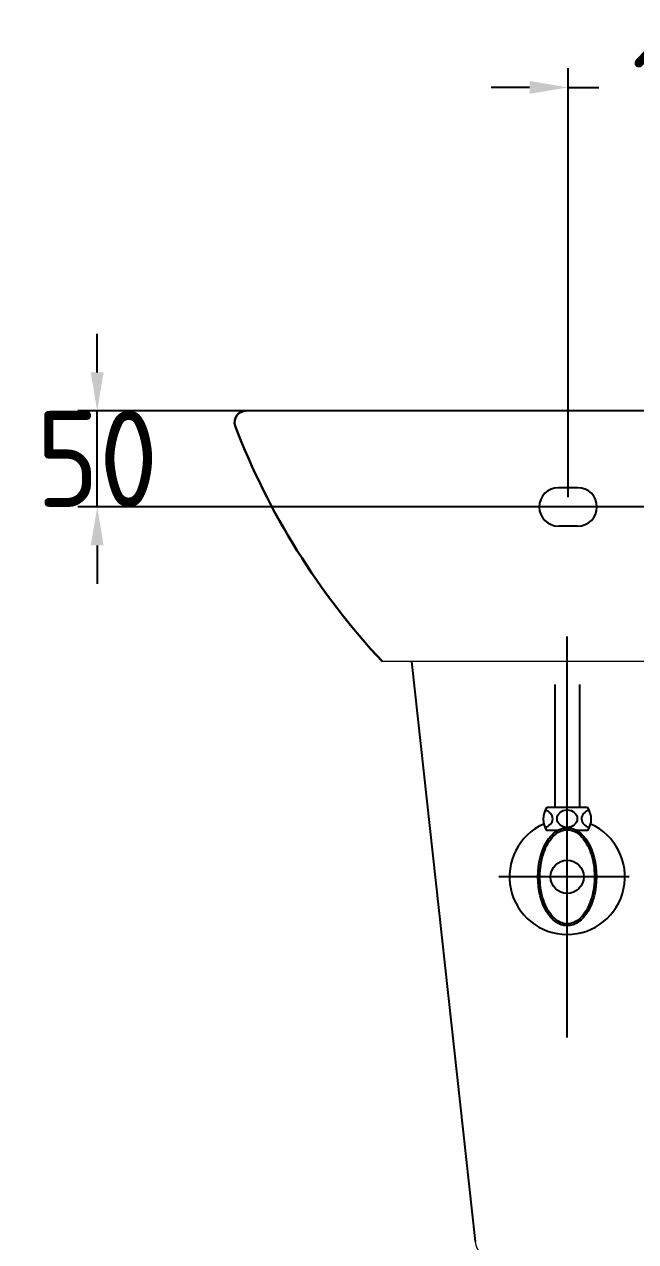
# Model space of a CAD drawing. Header units: millimetres. Extents: x 7014 to 9439, y -186 to 3244.
# Drawn here: x 7429 to 7747, y 1059 to 1693 of the extents above; entities that cross this region are included whole.
import ezdxf
from ezdxf.lldxf.tags import DXFTag

# ---------------------------------------------------------------- set-up
doc = ezdxf.new("R2010")
doc.units = ezdxf.units.MM
doc.header["$LTSCALE"] = 0.1
for name, color, linetype in [('6', 6, 'Continuous'), ('7', 7, 'Continuous'), ('CENTER', 2, 'CENTER'), ('LINE', 7, 'Continuous')]:
    doc.layers.add(name, color=color, linetype=linetype)
doc.layers.add('AM_3', color=6, linetype='HIDDEN', lineweight=15)
doc.layers.add('c', color=4, linetype='Continuous', lineweight=30)
doc.styles.get("Standard").update_dxf_attribs({"font": 'isocp.shx', "bigfont": 'whgtxt.shx'})
tags = doc.linetypes.add('CENTER', pattern=[50.8, 31.75, -6.35, 6.35, -6.35]).pattern_tags.tags
tags[10:11] = [DXFTag(74, 4), DXFTag(75, 0), DXFTag(340, '0'), DXFTag(46, 1.0), DXFTag(50, 0.0), DXFTag(44, 0.0), DXFTag(45, 0.0)]
tags[8:9] = [DXFTag(74, 4), DXFTag(75, 0), DXFTag(340, '0'), DXFTag(46, 1.0), DXFTag(50, 0.0), DXFTag(44, 0.0), DXFTag(45, 0.0)]
tags[6:7] = [DXFTag(74, 4), DXFTag(75, 0), DXFTag(340, '0'), DXFTag(46, 1.0), DXFTag(50, 0.0), DXFTag(44, 0.0), DXFTag(45, 0.0)]
tags[4:5] = [DXFTag(74, 4), DXFTag(75, 0), DXFTag(340, '0'), DXFTag(46, 1.0), DXFTag(50, 0.0), DXFTag(44, 0.0), DXFTag(45, 0.0)]
tags = doc.linetypes.add('HIDDEN', pattern=[9.525, 6.35, -3.175]).pattern_tags.tags
tags[6:7] = [DXFTag(74, 4), DXFTag(75, 0), DXFTag(340, '0'), DXFTag(46, 1.0), DXFTag(50, 0.0), DXFTag(44, 0.0), DXFTag(45, 0.0)]
tags[4:5] = [DXFTag(74, 4), DXFTag(75, 0), DXFTag(340, '0'), DXFTag(46, 1.0), DXFTag(50, 0.0), DXFTag(44, 0.0), DXFTag(45, 0.0)]
doc.dimstyles.get("Standard").update_dxf_attribs({"dimscale": 10, "dimtxt": 3, "dimasz": 2, "dimexe": 1, "dimexo": 0, "dimgap": 1, "dimtad": 0, "dimtih": 1, "dimtoh": 1, "dimdec": 0, "dimdsep": 46, "dimtxsty": 'Standard', "dimcen": 2, "dimadec": 0, "dimazin": 0, "dimtfac": 1, "dimtdec": 4, "dimtmove": 0, "dimatfit": 3, "dimfxl": 0, "dimtolj": 1, "dimtzin": 0, "dimarcsym": 0})

# ---------------------------------------------------------------- blocks, each defined once
blk = doc.blocks.new('*D50')
at = {"color": 0, "lineweight": -2}
for p, q in [((7711.71, 1446.51), (7711.71, 1669.76)), ((7861.71, 1446.51), (7861.71, 1669.76)), ((7691.71, 1659.76), (7671.71, 1659.76)), ((7711.71, 1659.76), (7727.6, 1659.76)), ((7861.71, 1659.76), (7847.64, 1659.76)), ((7881.71, 1659.76), (7901.71, 1659.76))]:
    blk.add_line(p, q, dxfattribs=at)
at = {"color": 0}
for points in [[(7691.71, 1663.1), (7691.71, 1656.43), (7711.71, 1659.76)], [(7881.71, 1663.1), (7881.71, 1656.43), (7861.71, 1659.76)]]:
    blk.add_solid(points, dxfattribs=at)
at = {"layer": 'Defpoints', "color": 0}
for p in [(7861.71, 1659.76), (7711.71, 1446.51, -465.07), (7861.71, 1446.51, -465.07)]:
    blk.add_point(p, dxfattribs=at)
at = {"color": 0, "insert": (7787.62, 1659.76), "char_height": 50, "attachment_point": 5}
blk.add_mtext('\\A1;150', dxfattribs=at)
blk = doc.blocks.new('*D51')
at = {"color": 0, "lineweight": -2}
for p, q in [((7466.96, 1511.51), (7466.96, 1531.51)), ((7544.32, 1491.51), (7456.96, 1491.51)), ((7466.96, 1441.51), (7466.96, 1491.51)), ((7876.71, 1441.51), (7456.96, 1441.51)), ((7466.96, 1421.51), (7466.96, 1401.51))]:
    blk.add_line(p, q, dxfattribs=at)
at = {"color": 0}
for points in [[(7463.62, 1511.51), (7470.29, 1511.51), (7466.96, 1491.51)], [(7463.62, 1421.51), (7470.29, 1421.51), (7466.96, 1441.51)]]:
    blk.add_solid(points, dxfattribs=at)
at = {"layer": 'Defpoints', "color": 0}
for p in [(7466.96, 1491.51), (7544.32, 1491.51), (7876.71, 1441.51, -465.07)]:
    blk.add_point(p, dxfattribs=at)
at = {"color": 0, "insert": (7466.96, 1466.51), "char_height": 50, "attachment_point": 5}
blk.add_mtext('\\A1;50', dxfattribs=at)

msp = doc.modelspace()

# ---------------------------------------------------------------- linework, layer by layer
at = {"color": 7}
msp.add_line((8029.1, 1491.51), (7544.32, 1491.51), dxfattribs=at)
at = {"layer": '6', "color": 0}
for p, q in [((7704.88, 1349.07), (7704.88, 1285.07)), ((7717.58, 1349.07), (7717.58, 1285.07)), ((7717.58, 1285.07), (7700.73, 1285.07)), ((7721.73, 1285.07), (7717.58, 1285.07)), ((7706.09, 1273.07), (7700.73, 1273.07)), ((7721.73, 1273.07), (7716.37, 1273.07))]:
    msp.add_line(p, q, dxfattribs=at)
msp.add_circle((7711.23, 1249.07), 8.62, dxfattribs=at)
for centre, radius, start, end in [((7708.73, 1279.07), 10, 143.1301, 216.8699), ((7713.73, 1279.07), 10, 323.1301, 36.8699), ((7711.23, 1249.07), 30, 113.91725, 66.08275)]:
    msp.add_arc(centre, radius, start, end, dxfattribs=at)
for centre, major_axis, start_param, end_param in [((7698.46, 1279.3), (-5.23, 0), 1.800504, 4.443058), ((7723.91, 1279.3), (5.23, 0), 1.824119, 4.49897)]:
    msp.add_ellipse(centre, major_axis=major_axis, ratio=0.866391, start_param=start_param, end_param=end_param, dxfattribs=at)
for centre, major_axis, ratio in [((7711.23, 1279.3), (5.23, 0), 0.866391), ((7711.23, 1249.07), (0, 25.5), 0.596529)]:
    msp.add_ellipse(centre, major_axis=major_axis, ratio=ratio, dxfattribs=at)
msp.add_open_spline([(7711.23, 1273.57), (7709.15, 1273.57), (7707.05, 1272.76), (7703.15, 1269.52), (7701.38, 1267.08), (7698.66, 1261.05), (7697.7, 1257.47), (7696.85, 1249.95), (7696.96, 1246.02), (7698.19, 1238.67), (7699.32, 1235.24), (7702.33, 1229.66), (7704.21, 1227.5), (7708.21, 1224.86), (7710.32, 1224.35), (7714.47, 1224.96), (7716.56, 1226.08), (7720.31, 1229.91), (7721.96, 1232.62), (7724.37, 1239.04), (7725.13, 1242.75), (7725.6, 1250.36), (7725.29, 1254.26), (7723.69, 1261.4), (7722.39, 1264.64), (7719.12, 1269.75), (7717.16, 1271.6), (7713.84, 1273.26), (7712.53, 1273.57), (7711.23, 1273.57)], degree=3, knots=[0, 0, 0, 0, 0.46111, 0.46111, 0.922219, 0.922219, 1.383329, 1.383329, 1.844439, 1.844439, 2.305549, 2.305549, 2.766658, 2.766658, 3.227768, 3.227768, 3.688878, 3.688878, 4.149988, 4.149988, 4.611097, 4.611097, 5.072207, 5.072207, 5.533317, 5.533317, 5.994427, 5.994427, 6.283185, 6.283185, 6.283185, 6.283185], dxfattribs=at)
at = {"layer": '7'}
for p, q in [((7716.71, 1451.51, -465.07), (7706.71, 1451.51, -465.07)), ((7716.71, 1431.51, -465.07), (7706.71, 1431.51, -465.07))]:
    msp.add_line(p, q, dxfattribs=at)
for centre, start, end in [((7706.71, 1441.51, -465.07), 90, 270), ((7716.71, 1441.51, -465.07), 270, 90)]:
    msp.add_arc(centre, 10, start, end, dxfattribs=at)
at = {"layer": 'AM_3', "color": 0, "linetype": 'ByBlock'}
msp.add_line((7958.51, 1361.16), (7615.02, 1361.16), dxfattribs=at)
msp.add_arc((7673.29, 1060.31), 10, 186.13357, 270, dxfattribs=at)
at = {"layer": 'c', "color": 7}
for centre, radius, start, end in [((7544.32, 1485.51), 6, 90, 197.1797), ((7892.9, 1619.56), 379.46, 200.97399, 222.95199)]:
    msp.add_arc(centre, radius, start, end, dxfattribs=at)
at = {"layer": 'CENTER', "color": 0, "linetype": 'CENTER', "ltscale": 2}
for p, q in [((7711.23, 1165.5), (7711.23, 1374.1)), ((7743.36, 1249.07), (7675.76, 1249.07))]:
    msp.add_line(p, q, dxfattribs=at)
at = {"layer": 'LINE', "color": 0}
msp.add_line((7630.35, 1361.01), (7663.35, 1059.24), dxfattribs=at)

# ---------------------------------------------------------------- dimensions: what is measured, and where the dimension line sits
dim = msp.add_linear_dim(base=(7861.71, 1659.76), p1=(7711.71, 1446.51, -465.07), p2=(7861.71, 1446.51, -465.07), dimstyle='Standard', override={"dimtxt": 5, "dimgap": 2})
dim.commit()
dim.dimension.update_dxf_attribs({"geometry": '*D50', "text_midpoint": (7787.62, 1659.76), "dimtype": 160})
at = {"color": 0}
dim = msp.add_linear_dim(base=(7466.96, 1491.51), p1=(7876.71, 1441.51, -465.07), p2=(7544.32, 1491.51), angle=90, dimstyle='Standard', override={"dimtxt": 5, "dimgap": 2}, dxfattribs=at)
dim.commit()
dim.dimension.update_dxf_attribs({"geometry": '*D51', "text_midpoint": (7466.96, 1466.51), "dimtype": 160})

doc.saveas('drawing.dxf')
